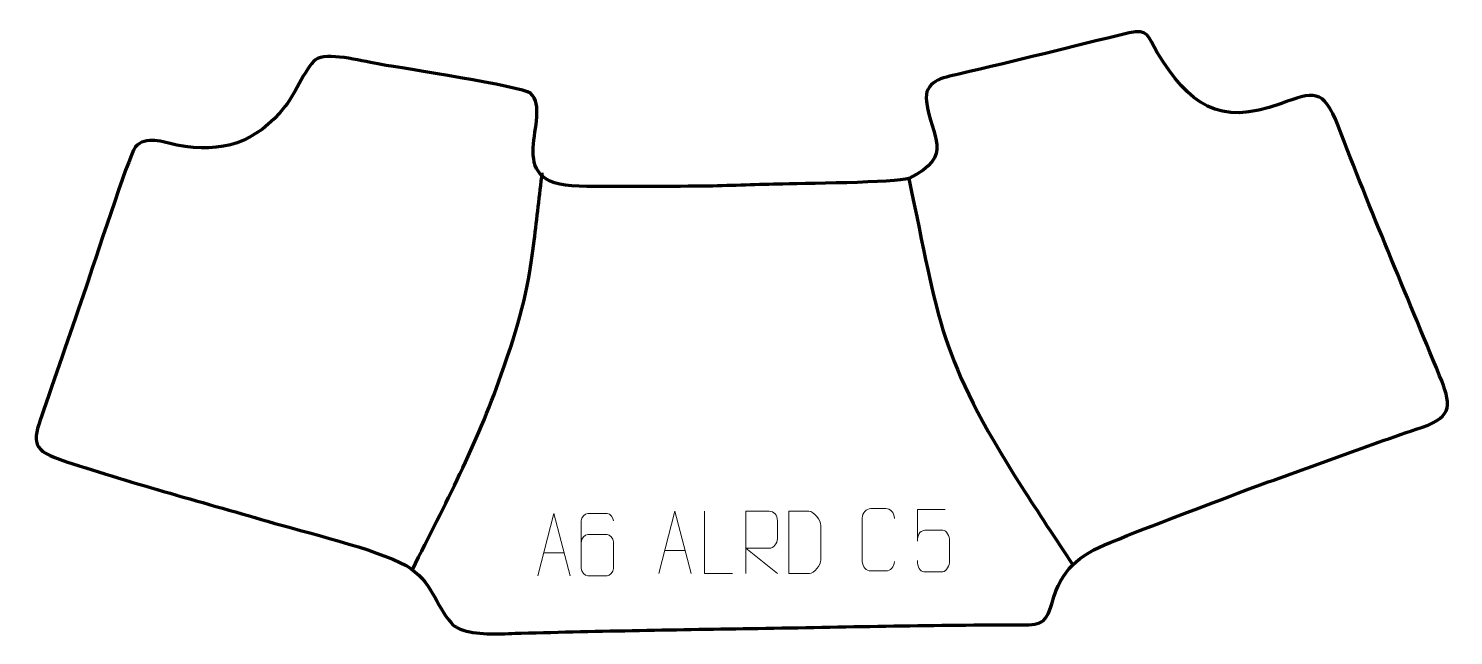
# Model space of a CAD drawing. Header units: millimetres. Extents: x -278 to 292, y -96 to 147.
import ezdxf

# ---------------------------------------------------------------- set-up
doc = ezdxf.new("R2010")
doc.units = ezdxf.units.MM
doc.header["$MEASUREMENT"] = 0
doc.layers.add('layer 2', color=7, linetype='Continuous')
doc.layers.add('layer 3', color=7, linetype='Continuous')

msp = doc.modelspace()

# ---------------------------------------------------------------- linework, layer by layer
at = {"layer": 'layer 2', "color": 142, "lineweight": 158}
for points, knots in [([(-124.5924, -70.1095), (-111.1104, -43.0698), (-99.0823, -20.7597), (-88.9983, 8.1126), (-88.9983, 8.1126), (-81.742, 28.8887), (-78.4783, 39.6178), (-75.7959, 61.7407), (-75.7959, 61.7407), (-74.6943, 70.8256), (-73.6688, 79.919), (-72.5636, 89.0039)], [0, 0, 0, 0, 0.25, 0.25, 0.25, 0.25, 0.5, 0.5, 0.5, 0.5, 1, 1, 1, 1]), ([(74.2642, 86.7235), (86.561, 28.5334), (86.0793, 15.8003), (119.3956, -36.6863), (119.3956, -36.6863), (126.1065, -47.2586), (133.0692, -57.6732), (139.9856, -68.1117)], [0, 0, 0, 0, 0.33333333, 0.33333333, 0.33333333, 0.33333333, 1, 1, 1, 1])]:
    msp.add_open_spline(points, degree=3, knots=knots, dxfattribs=at)
at = {"layer": 'layer 2', "color": 250, "lineweight": 9}
for points, knots in [([(68.4819, -66.7596), (68.3609, -69.083), (66.9088, -70.5626), (65.0494, -70.5734), (65.0494, -70.5734), (63.0305, -70.573), (61.0116, -70.573), (58.9931, -70.5734), (58.9931, -70.5734), (57.3265, -70.6788), (55.6191, -68.7943), (55.6288, -66.777), (55.6288, -66.777), (55.6291, -61.0069), (55.6291, -55.2372), (55.6288, -49.4679), (55.6288, -49.4679), (55.6324, -47.3298), (57.1447, -45.6106), (59.0081, -45.6241), (59.0081, -45.6241), (61.0217, -45.6241), (63.0355, -45.6241), (65.0494, -45.6241), (65.0494, -45.6241), (66.7347, -45.5886), (68.4588, -47.0801), (68.4819, -49.5177)], [0, 0, 0, 0, 0.125, 0.125, 0.125, 0.125, 0.25, 0.25, 0.25, 0.25, 0.375, 0.375, 0.375, 0.375, 0.5, 0.5, 0.5, 0.5, 0.625, 0.625, 0.625, 0.625, 0.75, 0.75, 0.75, 0.75, 1, 1, 1, 1]), ([(-74.278, -72.5773), (-74.278, -72.5773), (-67.8964, -47.6238), (-67.8964, -47.6238), (-67.8964, -47.6238), (-67.8964, -47.6238), (-61.3426, -72.5773), (-61.3426, -72.5773)], [0, 0, 0, 0, 0.33333333, 0.33333333, 0.33333333, 0.33333333, 1, 1, 1, 1]), ([(-44.0622, -50.5599), (-44.0831, -49.2204), (-45.2573, -47.5672), (-46.6182, -47.6015), (-46.6182, -47.6015), (-49.2024, -47.6018), (-51.7868, -47.6018), (-54.3715, -47.6015), (-54.3715, -47.6015), (-55.4269, -47.5866), (-56.9232, -49.0242), (-56.9275, -50.5599), (-56.9275, -50.5599), (-56.9272, -56.9204), (-56.9272, -63.2812), (-56.9275, -69.6419), (-56.9275, -69.6419), (-56.9234, -70.8048), (-55.4269, -72.5759), (-54.3715, -72.6003), (-54.3715, -72.6003), (-51.7868, -72.6), (-49.2024, -72.6), (-46.6182, -72.6003), (-46.6182, -72.6003), (-45.5117, -72.5565), (-44.0661, -70.942), (-44.0622, -69.6419), (-44.0622, -69.6419), (-44.0622, -66.0586), (-44.0622, -62.4755), (-44.0622, -58.8928), (-44.0622, -58.8928), (-44.0956, -57.4146), (-45.4659, -55.9817), (-46.6182, -55.9837), (-46.6182, -55.9837), (-49.2024, -55.9834), (-51.7868, -55.9834), (-54.3715, -55.9837), (-54.3715, -55.9837), (-55.5226, -55.9787), (-56.945, -57.486), (-56.9089, -58.9145)], [0, 0, 0, 0, 0.08333333, 0.08333333, 0.08333333, 0.08333333, 0.16666667, 0.16666667, 0.16666667, 0.16666667, 0.25, 0.25, 0.25, 0.25, 0.33333333, 0.33333333, 0.33333333, 0.33333333, 0.41666667, 0.41666667, 0.41666667, 0.41666667, 0.5, 0.5, 0.5, 0.5, 0.58333333, 0.58333333, 0.58333333, 0.58333333, 0.66666667, 0.66666667, 0.66666667, 0.66666667, 0.75, 0.75, 0.75, 0.75, 0.83333333, 0.83333333, 0.83333333, 0.83333333, 1, 1, 1, 1]), ([(-25.8057, -71.5939), (-25.8057, -71.5939), (-19.4241, -46.6404), (-19.4241, -46.6404), (-19.4241, -46.6404), (-19.4241, -46.6404), (-12.8703, -71.5939), (-12.8703, -71.5939)], [0, 0, 0, 0, 0.33333333, 0.33333333, 0.33333333, 0.33333333, 1, 1, 1, 1]), ([(3.5829, -71.594), (3.5829, -71.594), (-7.6281, -71.594), (-7.6281, -71.594), (-7.6281, -71.594), (-7.6281, -71.594), (-7.6281, -46.6404), (-7.6281, -46.6404)], [0, 0, 0, 0, 0.33333333, 0.33333333, 0.33333333, 0.33333333, 1, 1, 1, 1]), ([(8.945, -71.5939), (8.945, -71.5939), (8.945, -46.6404), (8.945, -46.6404), (8.945, -46.6404), (12.0573, -46.6404), (15.1702, -46.6404), (18.2828, -46.6404), (18.2828, -46.6404), (20.296, -46.6781), (21.6442, -48.1681), (21.6407, -50.5345), (21.6407, -50.5345), (21.6404, -52.57), (21.6404, -55.6294), (21.6407, -57.6654), (21.6407, -57.6654), (21.6351, -59.5409), (20.066, -61.4827), (18.3263, -61.5018), (18.3263, -61.5018), (18.3263, -61.5018), (8.945, -61.5018), (8.945, -61.5018), (8.945, -61.5018), (8.945, -61.5018), (21.6327, -71.5939), (21.6327, -71.5939)], [0, 0, 0, 0, 0.125, 0.125, 0.125, 0.125, 0.25, 0.25, 0.25, 0.25, 0.375, 0.375, 0.375, 0.375, 0.5, 0.5, 0.5, 0.5, 0.625, 0.625, 0.625, 0.625, 0.75, 0.75, 0.75, 0.75, 1, 1, 1, 1]), ([(26.2083, -71.5658), (28.2272, -71.5654), (32.5129, -71.5894), (34.5314, -71.5897), (34.5314, -71.5897), (36.1981, -71.6951), (39.0711, -68.1535), (39.0614, -66.1362), (39.0614, -66.1362), (39.0611, -60.3661), (39.0611, -58.1964), (39.0614, -52.4271), (39.0614, -52.4271), (39.0578, -50.289), (36.1362, -46.6289), (34.2728, -46.6424), (34.2728, -46.6424), (32.2592, -46.6424), (28.169, -46.6424), (26.1552, -46.6424), (26.1552, -46.6424), (26.1555, -52.3893), (26.2086, -65.8185), (26.2083, -71.5658)], [0, 0, 0, 0, 0.14285714, 0.14285714, 0.14285714, 0.14285714, 0.28571429, 0.28571429, 0.28571429, 0.28571429, 0.42857143, 0.42857143, 0.42857143, 0.42857143, 0.57142857, 0.57142857, 0.57142857, 0.57142857, 0.71428571, 0.71428571, 0.71428571, 0.71428571, 1, 1, 1, 1]), ([(88.8289, -45.9697), (88.8289, -45.9697), (77.7023, -45.9697), (77.7023, -45.9697), (77.7023, -45.9697), (77.7025, -50.2003), (77.7025, -54.4312), (77.7023, -58.6624), (77.7023, -58.6624), (77.702, -55.3523), (79.114, -54.2805), (81.5487, -54.22), (81.5487, -54.22), (83.6607, -54.2197), (85.7728, -54.2197), (87.8846, -54.22), (87.8846, -54.22), (89.3129, -54.2132), (90.5899, -56.5937), (90.6146, -58.6624), (90.6146, -58.6624), (90.6143, -61.2497), (90.6143, -63.8373), (90.6146, -66.425), (90.6146, -66.425), (90.6545, -68.3844), (89.3564, -70.8207), (87.9487, -70.8792), (87.9487, -70.8792), (86.2549, -70.8789), (82.017, -70.8789), (80.3226, -70.8792), (80.3226, -70.8792), (78.7249, -70.888), (77.7664, -68.9232), (77.7483, -66.3721)], [0, 0, 0, 0, 0.1, 0.1, 0.1, 0.1, 0.2, 0.2, 0.2, 0.2, 0.3, 0.3, 0.3, 0.3, 0.4, 0.4, 0.4, 0.4, 0.5, 0.5, 0.5, 0.5, 0.6, 0.6, 0.6, 0.6, 0.7, 0.7, 0.7, 0.7, 0.8, 0.8, 0.8, 0.8, 1, 1, 1, 1])]:
    msp.add_open_spline(points, degree=3, knots=knots, dxfattribs=at)
for points in [[(-23.4485, -62.3445), (-23.4485, -62.3445), (-15.2274, -62.3445), (-15.2274, -62.3445)], [(-71.9209, -63.3279), (-71.9209, -63.3279), (-63.6997, -63.3279), (-63.6997, -63.3279)]]:
    msp.add_open_spline(points, degree=3, dxfattribs=at)
at = {"layer": 'layer 3', "color": 242, "lineweight": 158}
msp.add_open_spline([(-7.9366, 83.5471), (2.0016, 83.8411), (11.9398, 84.1351), (21.878, 84.4291), (21.878, 84.4291), (30.2535, 84.6604), (69.5212, 84.965), (74.2642, 86.7235), (74.2642, 86.7235), (92.8974, 95.8834), (83.1659, 102.9737), (81.2958, 117.5736), (81.2958, 117.5736), (80.2609, 125.6535), (87.6884, 127.059), (94.3207, 128.553), (94.3207, 128.553), (117.1455, 133.727), (139.7737, 139.5877), (162.536, 144.9965), (162.536, 144.9965), (170.0851, 146.7904), (169.9797, 143.6752), (173.7862, 137.2003), (173.7862, 137.2003), (186.4181, 116.4228), (198.3726, 107.4593), (223.1566, 116.6178), (223.1566, 116.6178), (236.2072, 121.4404), (240.4113, 123.0156), (246.2132, 107.7557), (246.2132, 107.7557), (259.081, 74.12), (273.1732, 40.9615), (286.8916, 7.6703), (286.8916, 7.6703), (291.4847, -3.4758), (292.4442, -8.7363), (280.0828, -12.9009), (280.0828, -12.9009), (256.6207, -20.8052), (232.8552, -29.7271), (209.4849, -38.0953), (209.4849, -38.0953), (191.3428, -45.1289), (172.9618, -51.8408), (154.9466, -59.1561), (154.9466, -59.1561), (142.1336, -64.359), (135.3459, -70.0675), (131.6355, -83.3103), (131.6355, -83.3103), (128.9256, -92.9819), (126.1053, -92.1979), (116.1887, -92.1835), (116.1887, -92.1835), (82.2942, -92.1341), (47.7596, -93.0571), (13.8071, -93.5847), (13.8071, -93.5847), (-17.7955, -94.0759), (-49.3925, -94.6446), (-80.9882, -95.483), (-80.9882, -95.483), (-87.2229, -95.6484), (-96.2899, -96.4538), (-102.8895, -94.6867), (-102.8895, -94.6867), (-105.4794, -93.9933), (-107.2419, -93.4075), (-108.9786, -91.4734), (-108.9786, -91.4734), (-115.5348, -84.1722), (-116.416, -74.682), (-127.1291, -68.4459), (-127.1291, -68.4459), (-139.4874, -61.6019), (-167.6873, -55.063), (-182.5835, -50.6741), (-182.5835, -50.6741), (-209.9392, -42.6301), (-238.6896, -35.004), (-265.6152, -25.9844), (-265.6152, -25.9844), (-278.3558, -21.7166), (-276.2027, -17.5449), (-272.3451, -6.2884), (-272.3451, -6.2884), (-266.6781, 10.2476), (-260.9502, 26.7553), (-255.2719, 43.2848), (-255.2719, 43.2848), (-252.4924, 51.4193), (-238.2922, 95.3128), (-235.6764, 99.1893), (-235.6764, 99.1893), (-231.2804, 104.0731), (-224.5984, 101.3068), (-218.9061, 100.0158), (-218.9061, 100.0158), (-200.8074, 96.6643), (-187.1811, 100.8881), (-175.5102, 115.6091), (-175.5102, 115.6091), (-171.4492, 120.7314), (-166.8125, 132.4233), (-162.5342, 134.7888), (-162.5342, 134.7888), (-156.8368, 137.0445), (-143.7398, 133.5105), (-137.0669, 132.3469), (-137.0669, 132.3469), (-128.4888, 130.8743), (-80.9272, 123.5437), (-77.2491, 120.8856), (-77.2491, 120.8856), (-67.6684, 111.674), (-90.3782, 84.1565), (-57.7973, 83.5402), (-57.7973, 83.5402), (-41.4501, 83.231), (-24.3757, 83.5663), (-7.9366, 83.5471)], degree=3, knots=[0, 0, 0, 0, 0.03125, 0.03125, 0.03125, 0.03125, 0.0625, 0.0625, 0.0625, 0.0625, 0.09375, 0.09375, 0.09375, 0.09375, 0.125, 0.125, 0.125, 0.125, 0.15625, 0.15625, 0.15625, 0.15625, 0.1875, 0.1875, 0.1875, 0.1875, 0.21875, 0.21875, 0.21875, 0.21875, 0.25, 0.25, 0.25, 0.25, 0.28125, 0.28125, 0.28125, 0.28125, 0.3125, 0.3125, 0.3125, 0.3125, 0.34375, 0.34375, 0.34375, 0.34375, 0.375, 0.375, 0.375, 0.375, 0.40625, 0.40625, 0.40625, 0.40625, 0.4375, 0.4375, 0.4375, 0.4375, 0.46875, 0.46875, 0.46875, 0.46875, 0.5, 0.5, 0.5, 0.5, 0.53125, 0.53125, 0.53125, 0.53125, 0.5625, 0.5625, 0.5625, 0.5625, 0.59375, 0.59375, 0.59375, 0.59375, 0.625, 0.625, 0.625, 0.625, 0.65625, 0.65625, 0.65625, 0.65625, 0.6875, 0.6875, 0.6875, 0.6875, 0.71875, 0.71875, 0.71875, 0.71875, 0.75, 0.75, 0.75, 0.75, 0.78125, 0.78125, 0.78125, 0.78125, 0.8125, 0.8125, 0.8125, 0.8125, 0.84375, 0.84375, 0.84375, 0.84375, 0.875, 0.875, 0.875, 0.875, 0.90625, 0.90625, 0.90625, 0.90625, 0.9375, 0.9375, 0.9375, 0.9375, 1, 1, 1, 1], dxfattribs=at)

doc.saveas('drawing.dxf')
